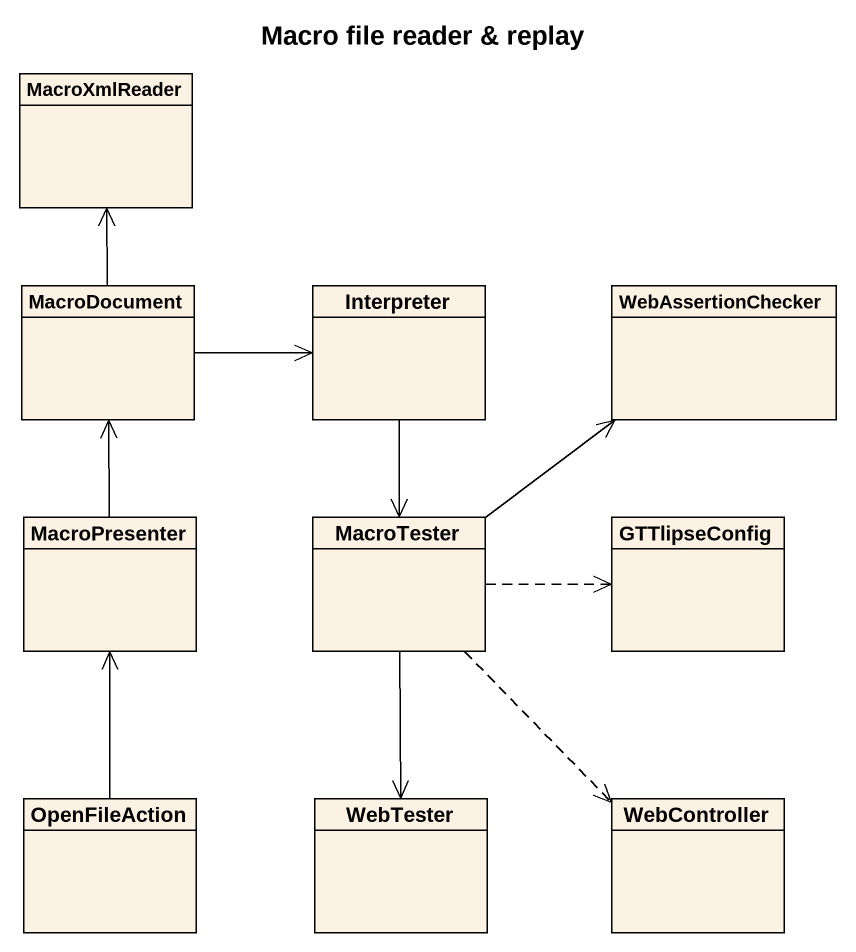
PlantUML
@startuml
title Macro file reader & replay
hide circle
hide empty members
class MacroXmlReader
class MacroDocument
class Interpreter
class WebAssertionChecker
class MacroPresenter
class MacroTester
class GTTlipseConfig
class OpenFileAction
class WebTester
class WebController
MacroDocument -up-> MacroXmlReader
MacroDocument -right-> Interpreter
Interpreter --> MacroTester
MacroPresenter -up-> MacroDocument
MacroTester -up-> WebAssertionChecker
MacroTester .right.> GTTlipseConfig
MacroTester --> WebTester
MacroTester ..> WebController
OpenFileAction -up-> MacroPresenter
@enduml
